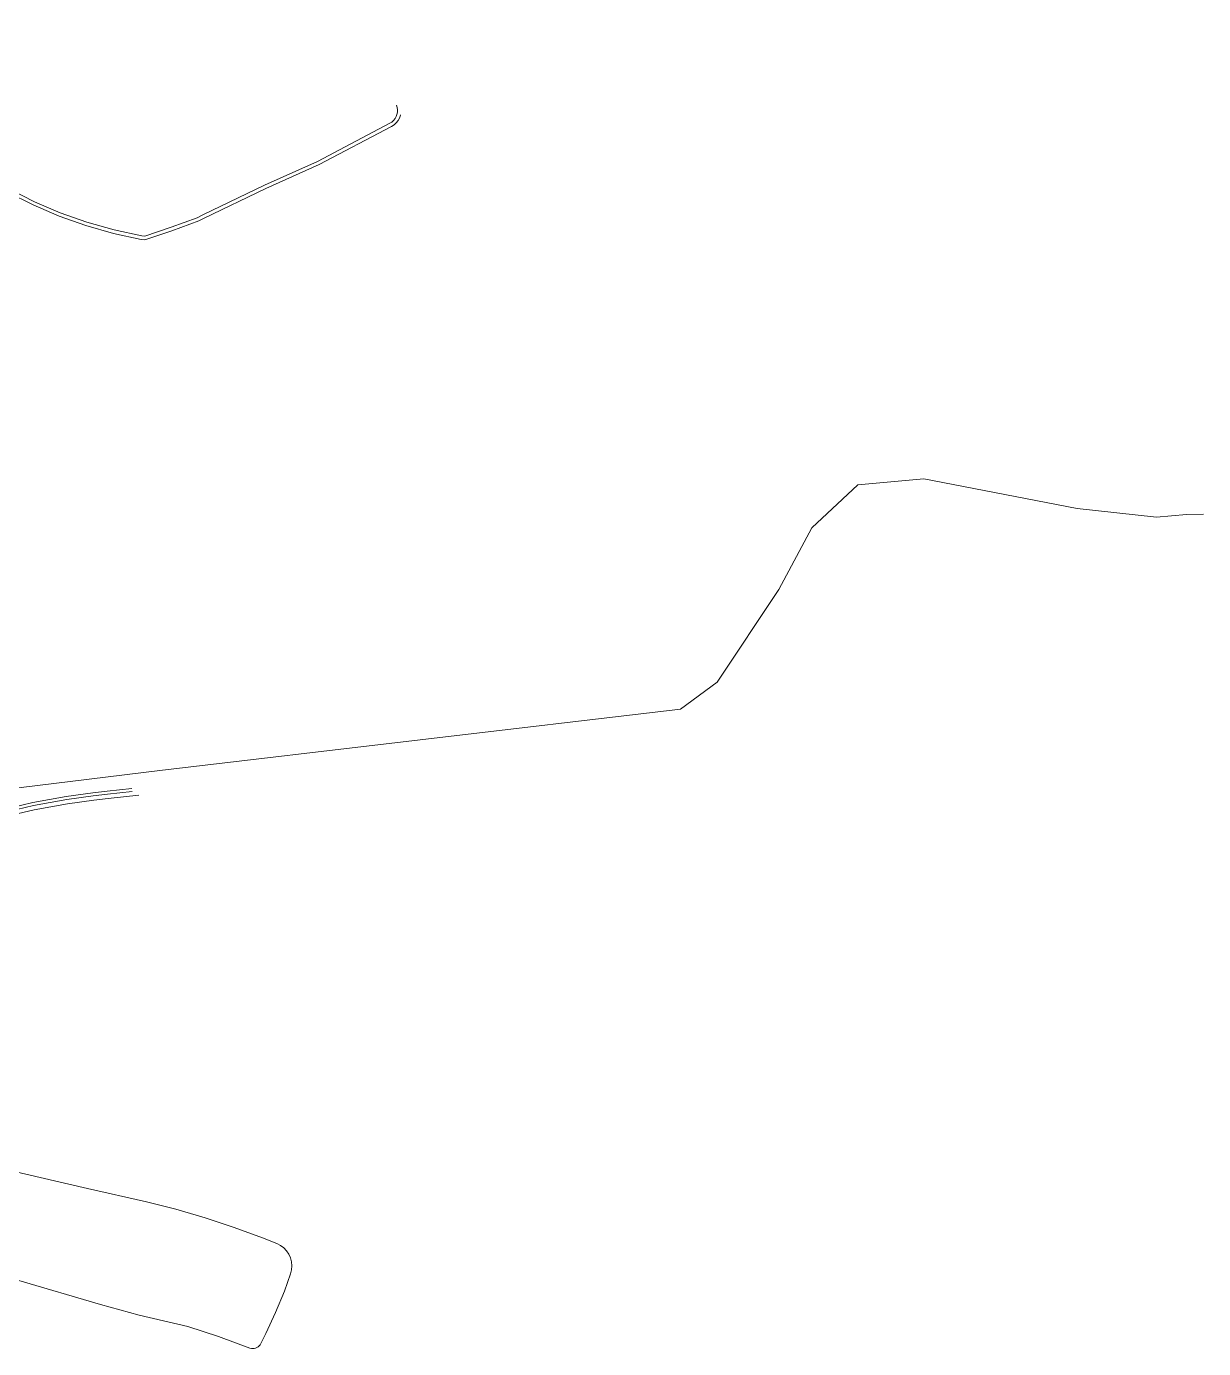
# Model space of a CAD drawing. Header units: feet. Extents: x 7510401 to 7512211, y 4691617 to 4692524.
# Drawn here: x 7511813.2 to 7512210.7, y 4692010.1 to 4692456.8 of the extents above; entities that cross this region are included whole.
import ezdxf

# ---------------------------------------------------------------- set-up
doc = ezdxf.new("R2010")
doc.units = ezdxf.units.FT
doc.header["$MEASUREMENT"] = 0
doc.layers.add('rruget', color=5, linetype='Continuous', lineweight=0)

msp = doc.modelspace()

# ---------------------------------------------------------------- linework, layer by layer
at = {"layer": 'rruget'}
for points in [[(7511939.49, 4692426.87), (7511939.47, 4692426.76), (7511939.14, 4692425.83), (7511938.66, 4692424.97), (7511938.04, 4692424.2), (7511937.31, 4692423.54), (7511936.48, 4692423), (7511912.01, 4692410.09), (7511894.02, 4692402.02), (7511872.97, 4692391.85), (7511872.48, 4692391.61), (7511871.34, 4692391.06), (7511862.27, 4692387.71), (7511853.09, 4692384.69), (7511851.9, 4692384.84), (7511842.51, 4692386.86), (7511833.26, 4692389.48), (7511824.21, 4692392.68), (7511815.38, 4692396.45), (7511806.8, 4692400.78), (7511798.52, 4692405.64), (7511754.28, 4692426.58), (7511711.38, 4692447.09), (7511691.87, 4692456.78)], [(7511938.1, 4692430.17), (7511938.35, 4692429.42), (7511938.47, 4692428.64), (7511938.45, 4692427.85), (7511938.31, 4692427.07), (7511938.05, 4692426.33), (7511937.66, 4692425.64), (7511937.17, 4692425.02), (7511936.58, 4692424.49), (7511935.92, 4692424.07), (7511911.48, 4692411.17), (7511893.52, 4692403.11), (7511872.74, 4692393.07), (7511870.82, 4692392.14), (7511862.05, 4692388.92), (7511853.2, 4692385.89), (7511852.1, 4692386.03), (7511842.77, 4692388.03), (7511833.6, 4692390.63), (7511824.6, 4692393.81), (7511815.83, 4692397.56), (7511807.32, 4692401.86)], [(7511810.43, 4692199.49), (7511858.24, 4692205.39), (7512034.11, 4692226.05), (7512046.47, 4692235.18), (7512067.22, 4692266.56), (7512078.44, 4692287.41), (7512093.9, 4692301.87), (7512116.25, 4692303.88), (7512168, 4692293.95), (7512194.85, 4692290.98), (7512204.97, 4692291.82), (7512210.72, 4692291.98)], [(7511848.81, 4692199.29), (7511840.46, 4692198.4), (7511835.62, 4692197.85), (7511826.62, 4692196.62), (7511815.28, 4692194.52), (7511804.07, 4692191.87)], [(7511848.91, 4692198.3), (7511840.57, 4692197.4), (7511835.73, 4692196.86), (7511826.77, 4692195.63), (7511815.49, 4692193.54), (7511804.32, 4692190.9)], [(7511851.12, 4692197.03), (7511840.73, 4692195.91), (7511835.9, 4692195.37), (7511827.01, 4692194.15), (7511815.8, 4692192.07), (7511804.7, 4692189.45)], [(7511810.61, 4692033.05), (7511838.15, 4692024.95), (7511851.22, 4692021.33), (7511867.66, 4692017.5), (7511878.03, 4692014.1), (7511888.66, 4692010.24), (7511889.12, 4692010.11), (7511889.6, 4692010.06), (7511890.08, 4692010.09), (7511890.56, 4692010.2), (7511891, 4692010.38), (7511891.42, 4692010.63), (7511891.78, 4692010.94), (7511892.1, 4692011.31), (7511892.34, 4692011.73), (7511894.01, 4692015.11), (7511897.33, 4692022.28), (7511900.29, 4692029.5), (7511902.34, 4692035.27), (7511902.69, 4692036.61), (7511902.81, 4692037.98), (7511902.69, 4692039.35), (7511902.35, 4692040.68), (7511901.78, 4692041.94), (7511901.01, 4692043.08), (7511900.06, 4692044.08), (7511898.96, 4692044.9), (7511897.73, 4692045.52), (7511892.84, 4692047.49), (7511883.29, 4692050.93), (7511873.52, 4692054.23), (7511863.67, 4692057.11), (7511853.67, 4692059.61), (7511833.79, 4692064.14), (7511808.08, 4692070.1)]]:
    msp.add_lwpolyline(points, dxfattribs=at)

doc.saveas('drawing.dxf')
